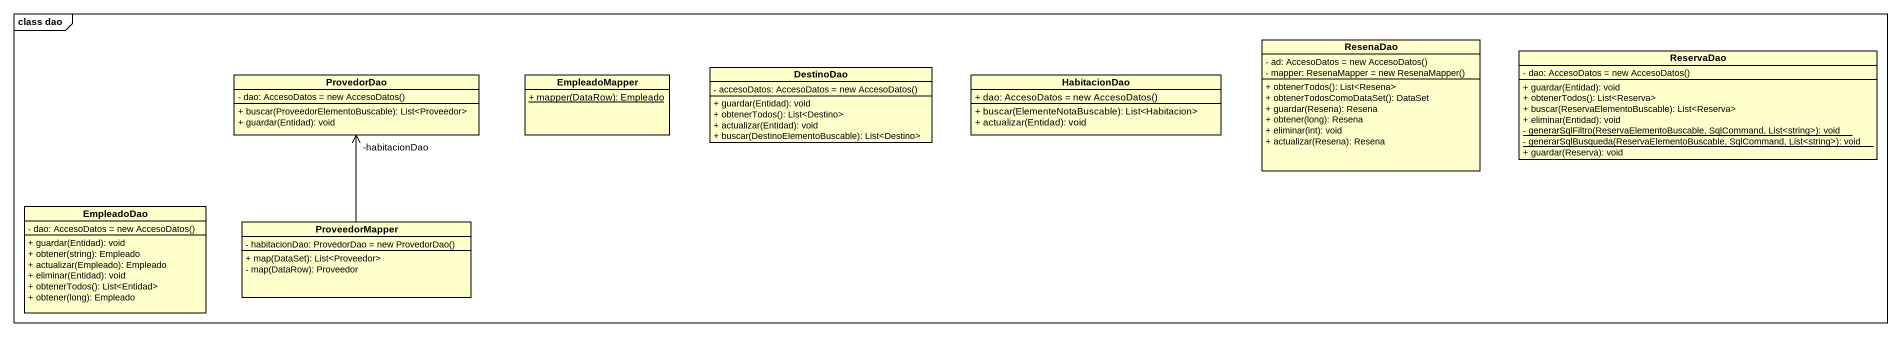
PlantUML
@startuml
mainframe class dao
hide circle
hide empty members
skinparam classAttributeIconSize 0
class ProvedorDao {
  {field} - dao: AccesoDatos = new AccesoDatos()
  + buscar(ProveedorElementoBuscable): List<Proveedor>
  + guardar(Entidad): void
}
class EmpleadoMapper {
  {static} + mapper(DataRow): Empleado
}
class DestinoDao {
  {field} - accesoDatos: AccesoDatos = new AccesoDatos()
  + guardar(Entidad): void
  + obtenerTodos(): List<Destino>
  + actualizar(Entidad): void
  + buscar(DestinoElementoBuscable): List<Destino>
}
class HabitacionDao {
  {field} + dao: AccesoDatos = new AccesoDatos()
  + buscar(ElementeNotaBuscable): List<Habitacion>
  + actualizar(Entidad): void
}
class ResenaDao {
  {field} - ad: AccesoDatos = new AccesoDatos()
  {field} - mapper: ResenaMapper = new ResenaMapper()
  + obtenerTodos(): List<Resena>
  + obtenerTodosComoDataSet(): DataSet
  + guardar(Resena): Resena
  + obtener(long): Resena
  + eliminar(int): void
  + actualizar(Resena): Resena
}
class ReservaDao {
  {field} - dao: AccesoDatos = new AccesoDatos()
  + guardar(Entidad): void
  + obtenerTodos(): List<Reserva>
  + buscar(ReservaElementoBuscable): List<Reserva>
  + eliminar(Entidad): void
  {static} - generarSqlFiltro(ReservaElementoBuscable, SqlCommand, List<string>): void
  {static} - generarSqlBusqueda(ReservaElementoBuscable, SqlCommand, List<string>): void
  + guardar(Reserva): void
}
class EmpleadoDao {
  {field} - dao: AccesoDatos = new AccesoDatos()
  + guardar(Entidad): void
  + obtener(string): Empleado
  + actualizar(Empleado): Empleado
  + eliminar(Entidad): void
  + obtenerTodos(): List<Entidad>
  + obtener(long): Empleado
}
class ProveedorMapper {
  {field} - habitacionDao: ProvedorDao = new ProvedorDao()
  + map(DataSet): List<Proveedor>
  - map(DataRow): Proveedor
}
ProveedorMapper -up-> "-habitacionDao" ProvedorDao
@enduml
